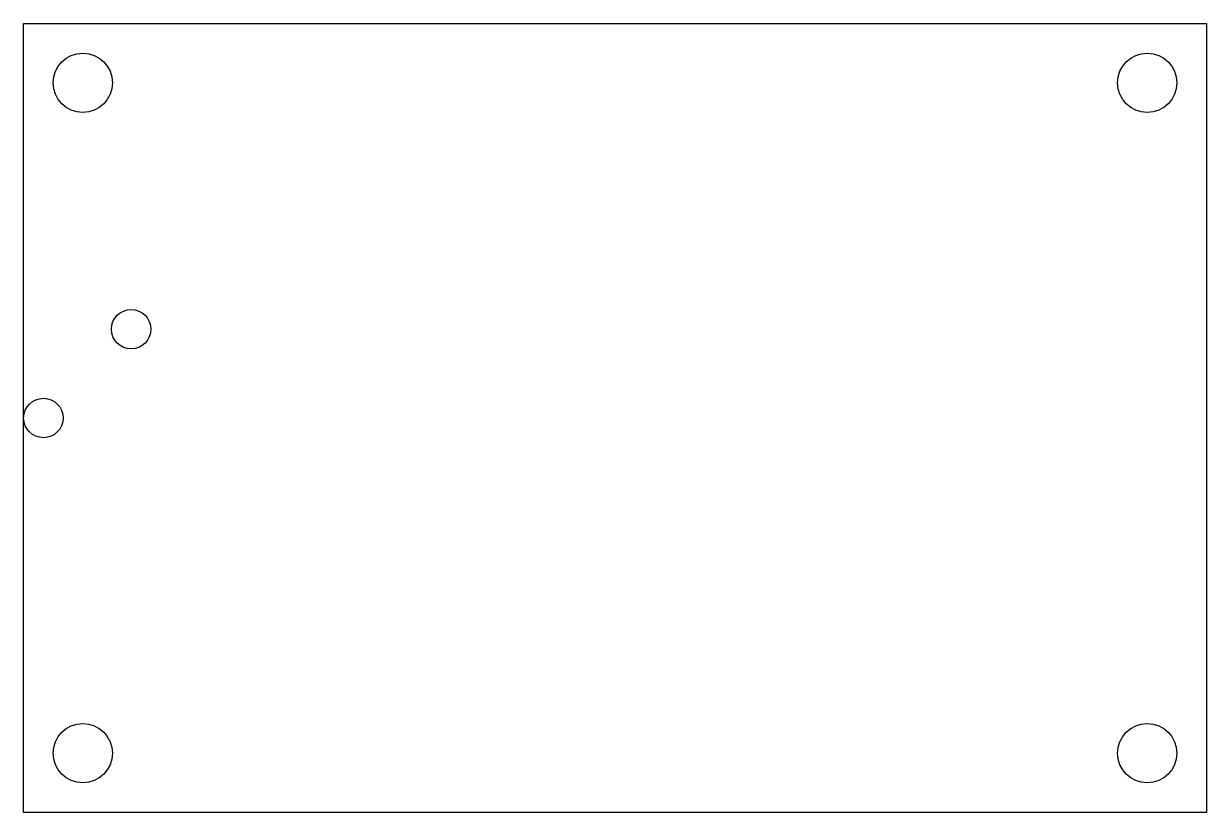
# Model space of a CAD drawing. Header units: millimetres. Extents: x -60 to 0, y 0 to 40.
import ezdxf

# ---------------------------------------------------------------- set-up
doc = ezdxf.new("R2010")
doc.units = ezdxf.units.MM
doc.layers.get('0').update_dxf_attribs({"linetype": 'CONTINUOUS'})

msp = doc.modelspace()

# ---------------------------------------------------------------- linework, layer by layer
msp.add_lwpolyline([(-60, 40), (0, 40), (0, 0), (-60, 0), (-60, 20)], close=True)
for centre, radius in [((-57, 37), 1.5), ((-3, 37), 1.5), ((-54.55, 24.5), 1), ((-59, 20), 1), ((-57, 3), 1.5), ((-3, 3), 1.5)]:
    msp.add_circle(centre, radius)

doc.saveas('drawing.dxf')
